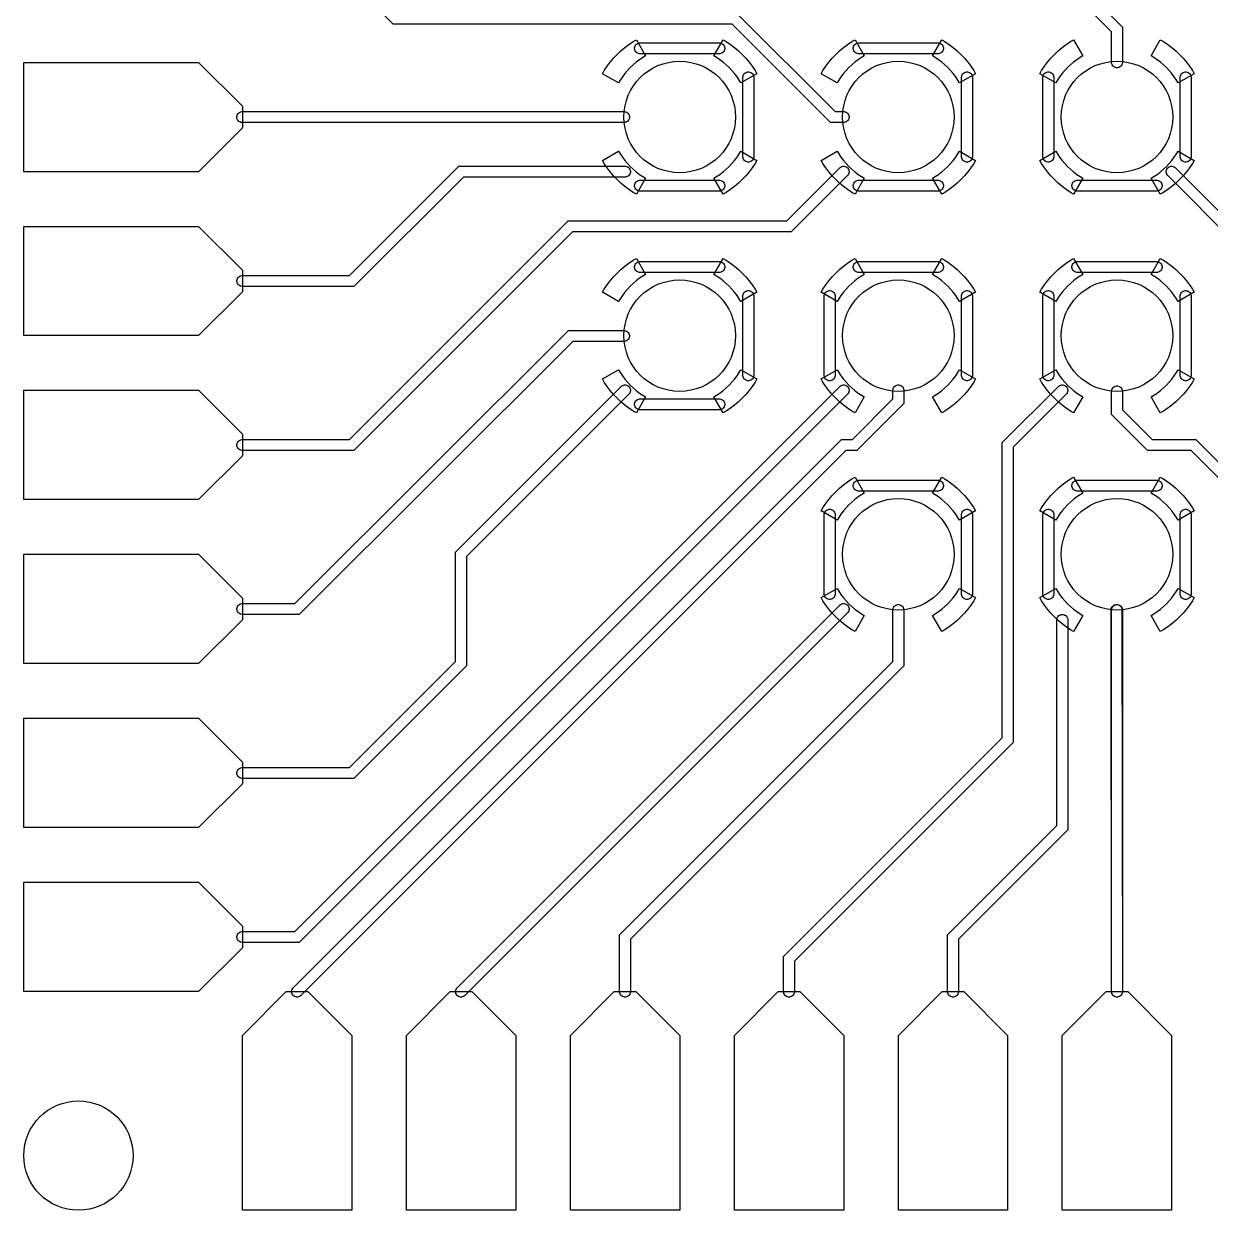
# Model space of a CAD drawing. Extents: x -17000 to 83000, y -61000 to 39000.
# Drawn here: x 1000 to 11853, y -32000 to -21147 of the extents above; entities that cross this region are included whole.
import ezdxf

# ---------------------------------------------------------------- set-up
doc = ezdxf.new("R2010")
doc.units = 0
doc.layers.add('Central Electrodes', color=2, linetype='CONTINUOUS')

msp = doc.modelspace()

# ---------------------------------------------------------------- linework, layer by layer
at = {"layer": 'Central Electrodes'}
for points in [[(7520.71, -21050), (8420.71, -21950), (8504.925, -21950), (8514.584, -21951.921), (8523.684, -21955.691), (8531.873, -21961.162), (8538.838, -21968.127), (8544.309, -21976.316), (8548.079, -21985.416), (8550, -21995.075), (8550, -22004.925), (8548.079, -22014.584), (8544.309, -22023.684), (8538.838, -22031.873), (8531.873, -22038.838), (8523.684, -22044.309), (8514.584, -22048.079), (8504.925, -22050), (8379.29, -22050), (7479.29, -21150), (4379.29, -21150), (3779.29, -20550)], [(10720.71, -20850), (11050, -21179.29), (11050, -21504.925), (11048.079, -21514.584), (11044.309, -21523.684), (11038.838, -21531.873), (11031.873, -21538.838), (11023.684, -21544.309), (11014.584, -21548.079), (11004.925, -21550), (10995.075, -21550), (10985.416, -21548.079), (10976.316, -21544.309), (10968.127, -21538.838), (10961.162, -21531.873), (10955.691, -21523.684), (10951.921, -21514.584), (10950, -21504.925), (10950, -21220.71), (10679.29, -20950)], [(12079.29, -23150), (11461.163, -22531.873), (11455.691, -22523.684), (11451.922, -22514.584), (11450, -22504.924), (11450, -22495.075), (11451.922, -22485.415), (11455.691, -22476.316), (11461.162, -22468.127), (11468.127, -22461.162), (11476.316, -22455.691), (11485.415, -22451.922), (11495.075, -22450), (11504.924, -22450), (11514.584, -22451.922), (11523.684, -22455.691), (11531.873, -22461.163), (12120.71, -23050)], [(11950, -25320.71), (11679.29, -25050), (11279.29, -25050), (10950, -24720.71), (10950, -24505.36), (10951.921, -24495.701), (10955.691, -24486.601), (10961.162, -24478.412), (10968.127, -24471.447), (10976.316, -24465.976), (10985.416, -24462.206), (10995.075, -24460.285), (11004.925, -24460.285), (11014.584, -24462.206), (11023.684, -24465.976), (11031.873, -24471.447), (11038.838, -24478.412), (11044.309, -24486.601), (11048.079, -24495.701), (11050, -24505.36), (11050, -24679.29), (11320.71, -24950), (11720.71, -24950), (12050, -25279.29)]]:
    msp.add_lwpolyline(points, dxfattribs=at)
for points in [[(6440.743, -21688.66), (6293.52, -21603.66), (6310.303, -21574.589), (6336.206, -21535.206), (6364.354, -21497.398), (6394.654, -21461.287), (6427.001, -21427.001), (6461.287, -21394.654), (6497.398, -21364.354), (6535.206, -21336.207), (6574.589, -21310.303), (6603.66, -21293.52), (6688.66, -21440.743), (6663.873, -21455.055), (6632.757, -21475.521), (6602.879, -21497.763), (6574.351, -21521.701), (6547.26, -21547.26), (6521.701, -21574.351), (6497.763, -21602.879), (6475.52, -21632.757), (6455.055, -21663.873)], [(6632.575, -21422.132), (6622.916, -21420.211), (6613.816, -21416.441), (6605.627, -21410.97), (6598.662, -21404.005), (6593.191, -21395.816), (6589.421, -21386.716), (6587.5, -21377.057), (6587.5, -21367.207), (6589.421, -21357.548), (6593.191, -21348.448), (6598.662, -21340.259), (6605.627, -21333.294), (6613.816, -21327.823), (6622.916, -21324.053), (6632.575, -21322.132), (7367.425, -21322.132), (7377.084, -21324.053), (7386.184, -21327.823), (7394.373, -21333.294), (7401.338, -21340.259), (7406.809, -21348.448), (7410.579, -21357.548), (7412.5, -21367.207), (7412.5, -21377.057), (7410.579, -21386.716), (7406.809, -21395.816), (7401.338, -21404.005), (7394.373, -21410.97), (7386.184, -21416.441), (7377.084, -21420.211), (7367.425, -21422.132)], [(7559.257, -21688.66), (7544.945, -21663.873), (7524.479, -21632.757), (7502.237, -21602.879), (7478.299, -21574.351), (7452.74, -21547.26), (7425.649, -21521.701), (7397.121, -21497.763), (7367.243, -21475.521), (7336.127, -21455.055), (7311.34, -21440.743), (7396.34, -21293.52), (7425.411, -21310.303), (7464.794, -21336.207), (7502.602, -21364.354), (7538.713, -21394.654), (7572.999, -21427.001), (7605.346, -21461.287), (7635.646, -21497.398), (7663.793, -21535.206), (7689.697, -21574.589), (7706.48, -21603.66)], [(8440.743, -21688.66), (8293.52, -21603.66), (8310.303, -21574.589), (8336.206, -21535.206), (8364.354, -21497.398), (8394.654, -21461.287), (8427.001, -21427.001), (8461.287, -21394.654), (8497.398, -21364.354), (8535.206, -21336.207), (8574.589, -21310.303), (8603.66, -21293.52), (8688.66, -21440.743), (8663.873, -21455.055), (8632.757, -21475.521), (8602.879, -21497.763), (8574.351, -21521.701), (8547.26, -21547.26), (8521.701, -21574.351), (8497.763, -21602.879), (8475.52, -21632.757), (8455.055, -21663.873)], [(8632.575, -21422.132), (8622.916, -21420.211), (8613.816, -21416.441), (8605.627, -21410.97), (8598.662, -21404.005), (8593.191, -21395.816), (8589.421, -21386.716), (8587.5, -21377.057), (8587.5, -21367.207), (8589.421, -21357.548), (8593.191, -21348.448), (8598.662, -21340.259), (8605.627, -21333.294), (8613.816, -21327.823), (8622.916, -21324.053), (8632.575, -21322.132), (9367.425, -21322.132), (9377.084, -21324.053), (9386.184, -21327.823), (9394.373, -21333.294), (9401.338, -21340.259), (9406.809, -21348.448), (9410.579, -21357.548), (9412.5, -21367.207), (9412.5, -21377.057), (9410.579, -21386.716), (9406.809, -21395.816), (9401.338, -21404.005), (9394.373, -21410.97), (9386.184, -21416.441), (9377.084, -21420.211), (9367.425, -21422.132)], [(9559.257, -21688.66), (9544.945, -21663.873), (9524.479, -21632.757), (9502.237, -21602.879), (9478.299, -21574.351), (9452.74, -21547.26), (9425.649, -21521.701), (9397.121, -21497.763), (9367.243, -21475.521), (9336.127, -21455.055), (9311.34, -21440.743), (9396.34, -21293.52), (9425.411, -21310.303), (9464.794, -21336.207), (9502.602, -21364.354), (9538.713, -21394.654), (9572.999, -21427.001), (9605.346, -21461.287), (9635.646, -21497.398), (9663.793, -21535.206), (9689.697, -21574.589), (9706.48, -21603.66)], [(10440.743, -21688.66), (10293.52, -21603.66), (10310.303, -21574.589), (10336.206, -21535.206), (10364.354, -21497.398), (10394.654, -21461.287), (10427.001, -21427.001), (10461.287, -21394.654), (10497.398, -21364.354), (10535.206, -21336.207), (10574.589, -21310.303), (10603.66, -21293.52), (10688.66, -21440.743), (10663.873, -21455.055), (10632.757, -21475.521), (10602.879, -21497.763), (10574.351, -21521.701), (10547.26, -21547.26), (10521.701, -21574.351), (10497.763, -21602.879), (10475.52, -21632.757), (10455.055, -21663.873)], [(11559.257, -21688.66), (11544.945, -21663.873), (11524.479, -21632.757), (11502.237, -21602.879), (11478.299, -21574.351), (11452.74, -21547.26), (11425.649, -21521.701), (11397.121, -21497.763), (11367.243, -21475.521), (11336.127, -21455.055), (11311.34, -21440.743), (11396.34, -21293.52), (11425.411, -21310.303), (11464.794, -21336.207), (11502.602, -21364.354), (11538.713, -21394.654), (11572.999, -21427.001), (11605.346, -21461.287), (11635.646, -21497.398), (11663.793, -21535.206), (11689.697, -21574.589), (11706.48, -21603.66)], [(1000, -22500), (1000, -21500), (2600, -21500), (3000, -21900), (3000, -22100), (2600, -22500)], [(7622.943, -22412.5), (7613.284, -22410.579), (7604.184, -22406.809), (7595.995, -22401.338), (7589.03, -22394.373), (7583.559, -22386.184), (7579.789, -22377.084), (7577.868, -22367.425), (7577.868, -21632.575), (7579.789, -21622.916), (7583.559, -21613.816), (7589.03, -21605.627), (7595.995, -21598.662), (7604.184, -21593.191), (7613.284, -21589.421), (7622.943, -21587.5), (7632.793, -21587.5), (7642.452, -21589.421), (7651.552, -21593.191), (7659.741, -21598.662), (7666.706, -21605.627), (7672.177, -21613.816), (7675.947, -21622.916), (7677.868, -21632.575), (7677.868, -22367.425), (7675.947, -22377.084), (7672.177, -22386.184), (7666.706, -22394.373), (7659.741, -22401.338), (7651.552, -22406.809), (7642.452, -22410.579), (7632.793, -22412.5)], [(9622.943, -22412.5), (9613.284, -22410.579), (9604.184, -22406.809), (9595.995, -22401.338), (9589.03, -22394.373), (9583.559, -22386.184), (9579.789, -22377.084), (9577.868, -22367.425), (9577.868, -21632.575), (9579.789, -21622.916), (9583.559, -21613.816), (9589.03, -21605.627), (9595.995, -21598.662), (9604.184, -21593.191), (9613.284, -21589.421), (9622.943, -21587.5), (9632.793, -21587.5), (9642.452, -21589.421), (9651.552, -21593.191), (9659.741, -21598.662), (9666.706, -21605.627), (9672.177, -21613.816), (9675.947, -21622.916), (9677.868, -21632.575), (9677.868, -22367.425), (9675.947, -22377.084), (9672.177, -22386.184), (9666.706, -22394.373), (9659.741, -22401.338), (9651.552, -22406.809), (9642.452, -22410.579), (9632.793, -22412.5)], [(10367.207, -22412.5), (10357.548, -22410.579), (10348.448, -22406.809), (10340.259, -22401.338), (10333.294, -22394.373), (10327.823, -22386.184), (10324.053, -22377.084), (10322.132, -22367.425), (10322.132, -21632.575), (10324.053, -21622.916), (10327.823, -21613.816), (10333.294, -21605.627), (10340.259, -21598.662), (10348.448, -21593.191), (10357.548, -21589.421), (10367.207, -21587.5), (10377.057, -21587.5), (10386.716, -21589.421), (10395.816, -21593.191), (10404.005, -21598.662), (10410.97, -21605.627), (10416.441, -21613.816), (10420.211, -21622.916), (10422.132, -21632.575), (10422.132, -22367.425), (10420.211, -22377.084), (10416.441, -22386.184), (10410.97, -22394.373), (10404.005, -22401.338), (10395.816, -22406.809), (10386.716, -22410.579), (10377.057, -22412.5)], [(11622.943, -22412.5), (11613.284, -22410.579), (11604.184, -22406.809), (11595.995, -22401.338), (11589.03, -22394.373), (11583.559, -22386.184), (11579.789, -22377.084), (11577.868, -22367.425), (11577.868, -21632.575), (11579.789, -21622.916), (11583.559, -21613.816), (11589.03, -21605.627), (11595.995, -21598.662), (11604.184, -21593.191), (11613.284, -21589.421), (11622.943, -21587.5), (11632.793, -21587.5), (11642.452, -21589.421), (11651.552, -21593.191), (11659.741, -21598.662), (11666.706, -21605.627), (11672.177, -21613.816), (11675.947, -21622.916), (11677.868, -21632.575), (11677.868, -22367.425), (11675.947, -22377.084), (11672.177, -22386.184), (11666.706, -22394.373), (11659.741, -22401.338), (11651.552, -22406.809), (11642.452, -22410.579), (11632.793, -22412.5)], [(2995.075, -22050.872), (2985.416, -22048.951), (2976.316, -22045.181), (2968.127, -22039.71), (2961.162, -22032.745), (2955.691, -22024.556), (2951.921, -22015.456), (2950, -22005.797), (2950, -21995.947), (2951.921, -21986.288), (2955.691, -21977.188), (2961.162, -21968.999), (2968.127, -21962.034), (2976.316, -21956.563), (2985.416, -21952.793), (2995.075, -21950.872), (6494.673, -21950.872), (6504.332, -21952.793), (6513.432, -21956.563), (6521.621, -21962.034), (6528.586, -21968.999), (6534.057, -21977.188), (6537.827, -21986.288), (6539.748, -21995.947), (6539.748, -22005.797), (6537.827, -22015.456), (6534.057, -22024.556), (6528.586, -22032.745), (6521.621, -22039.71), (6513.432, -22045.181), (6504.332, -22048.951), (6494.673, -22050.872)], [(6603.66, -22706.48), (6574.589, -22689.697), (6535.206, -22663.793), (6497.398, -22635.646), (6461.287, -22605.346), (6427.001, -22572.999), (6394.654, -22538.713), (6364.354, -22502.602), (6336.206, -22464.794), (6310.303, -22425.411), (6293.52, -22396.34), (6440.743, -22311.34), (6455.055, -22336.127), (6475.52, -22367.243), (6497.763, -22397.121), (6521.701, -22425.649), (6547.26, -22452.74), (6574.351, -22478.299), (6602.879, -22502.237), (6632.757, -22524.479), (6663.873, -22544.945), (6688.66, -22559.257)], [(7396.339, -22706.48), (7311.34, -22559.257), (7336.127, -22544.945), (7367.243, -22524.479), (7397.121, -22502.237), (7425.649, -22478.299), (7452.74, -22452.74), (7478.299, -22425.649), (7502.237, -22397.121), (7524.479, -22367.243), (7544.945, -22336.127), (7559.257, -22311.34), (7706.48, -22396.34), (7689.697, -22425.411), (7663.793, -22464.794), (7635.646, -22502.602), (7605.346, -22538.713), (7572.999, -22572.999), (7538.713, -22605.346), (7502.602, -22635.646), (7464.794, -22663.793), (7425.411, -22689.697)], [(8603.66, -22706.48), (8574.589, -22689.697), (8535.206, -22663.793), (8497.398, -22635.646), (8461.287, -22605.346), (8427.001, -22572.999), (8394.654, -22538.713), (8364.354, -22502.602), (8336.206, -22464.794), (8310.303, -22425.411), (8293.52, -22396.34), (8440.743, -22311.34), (8455.055, -22336.127), (8475.52, -22367.243), (8497.763, -22397.121), (8521.701, -22425.649), (8547.26, -22452.74), (8574.351, -22478.299), (8602.879, -22502.237), (8632.757, -22524.479), (8663.873, -22544.945), (8688.66, -22559.257)], [(9396.339, -22706.48), (9311.34, -22559.257), (9336.127, -22544.945), (9367.243, -22524.479), (9397.121, -22502.237), (9425.649, -22478.299), (9452.74, -22452.74), (9478.299, -22425.649), (9502.237, -22397.121), (9524.479, -22367.243), (9544.945, -22336.127), (9559.257, -22311.34), (9706.48, -22396.34), (9689.697, -22425.411), (9663.793, -22464.794), (9635.646, -22502.602), (9605.346, -22538.713), (9572.999, -22572.999), (9538.713, -22605.346), (9502.602, -22635.646), (9464.794, -22663.793), (9425.411, -22689.697)], [(10603.66, -22706.48), (10574.589, -22689.697), (10535.206, -22663.793), (10497.398, -22635.646), (10461.287, -22605.346), (10427.001, -22572.999), (10394.654, -22538.713), (10364.354, -22502.602), (10336.206, -22464.794), (10310.303, -22425.411), (10293.52, -22396.34), (10440.743, -22311.34), (10455.055, -22336.127), (10475.52, -22367.243), (10497.763, -22397.121), (10521.701, -22425.649), (10547.26, -22452.74), (10574.351, -22478.299), (10602.879, -22502.237), (10632.757, -22524.479), (10663.873, -22544.945), (10688.66, -22559.257)], [(11396.34, -22706.48), (11311.34, -22559.257), (11336.127, -22544.945), (11367.243, -22524.479), (11397.121, -22502.237), (11425.649, -22478.299), (11452.74, -22452.74), (11478.299, -22425.649), (11502.237, -22397.121), (11524.479, -22367.243), (11544.945, -22336.127), (11559.257, -22311.34), (11706.48, -22396.34), (11689.697, -22425.411), (11663.793, -22464.794), (11635.646, -22502.602), (11605.346, -22538.713), (11572.999, -22572.999), (11538.713, -22605.346), (11502.602, -22635.646), (11464.794, -22663.793), (11425.411, -22689.697)], [(2995.075, -25050), (2985.416, -25048.079), (2976.316, -25044.309), (2968.127, -25038.838), (2961.162, -25031.873), (2955.691, -25023.684), (2951.921, -25014.584), (2950, -25004.925), (2950, -24995.075), (2951.921, -24985.416), (2955.691, -24976.316), (2961.162, -24968.127), (2968.127, -24961.162), (2976.316, -24955.691), (2985.416, -24951.921), (2995.075, -24950), (3979.11, -24950), (5979.11, -22950), (7979.29, -22950), (8468.127, -22461.163), (8476.316, -22455.691), (8485.416, -22451.922), (8495.076, -22450), (8504.925, -22450), (8514.585, -22451.922), (8523.684, -22455.691), (8531.873, -22461.162), (8538.838, -22468.127), (8544.309, -22476.316), (8548.078, -22485.415), (8550, -22495.075), (8550, -22504.924), (8548.078, -22514.584), (8544.309, -22523.684), (8538.837, -22531.873), (8020.71, -23050), (6020.53, -23050), (4020.53, -25050)], [(2995.075, -23550), (2985.416, -23548.079), (2976.316, -23544.309), (2968.127, -23538.838), (2961.162, -23531.873), (2955.691, -23523.684), (2951.921, -23514.584), (2950, -23504.925), (2950, -23495.075), (2951.921, -23485.416), (2955.691, -23476.316), (2961.162, -23468.127), (2968.127, -23461.162), (2976.316, -23455.691), (2985.416, -23451.921), (2995.075, -23450), (3979.28, -23450), (4979.721, -22450), (6504.925, -22450), (6514.584, -22451.921), (6523.684, -22455.691), (6531.873, -22461.162), (6538.838, -22468.127), (6544.309, -22476.316), (6548.079, -22485.416), (6550, -22495.075), (6550, -22504.925), (6548.079, -22514.584), (6544.309, -22523.684), (6538.838, -22531.873), (6531.873, -22538.838), (6523.684, -22544.309), (6514.584, -22548.079), (6504.925, -22550), (5021.129, -22550), (4020.688, -23550)], [(6632.575, -22677.868), (6622.916, -22675.947), (6613.816, -22672.177), (6605.627, -22666.706), (6598.662, -22659.741), (6593.191, -22651.552), (6589.421, -22642.452), (6587.5, -22632.793), (6587.5, -22622.943), (6589.421, -22613.284), (6593.191, -22604.184), (6598.662, -22595.995), (6605.627, -22589.03), (6613.816, -22583.559), (6622.916, -22579.789), (6632.575, -22577.868), (7367.425, -22577.868), (7377.084, -22579.789), (7386.184, -22583.559), (7394.373, -22589.03), (7401.338, -22595.995), (7406.809, -22604.184), (7410.579, -22613.284), (7412.5, -22622.943), (7412.5, -22632.793), (7410.579, -22642.452), (7406.809, -22651.552), (7401.338, -22659.741), (7394.373, -22666.706), (7386.184, -22672.177), (7377.084, -22675.947), (7367.425, -22677.868)], [(8632.575, -22677.868), (8622.916, -22675.947), (8613.816, -22672.177), (8605.627, -22666.706), (8598.662, -22659.741), (8593.191, -22651.552), (8589.421, -22642.452), (8587.5, -22632.793), (8587.5, -22622.943), (8589.421, -22613.284), (8593.191, -22604.184), (8598.662, -22595.995), (8605.627, -22589.03), (8613.816, -22583.559), (8622.916, -22579.789), (8632.575, -22577.868), (9367.425, -22577.868), (9377.084, -22579.789), (9386.184, -22583.559), (9394.373, -22589.03), (9401.338, -22595.995), (9406.809, -22604.184), (9410.579, -22613.284), (9412.5, -22622.943), (9412.5, -22632.793), (9410.579, -22642.452), (9406.809, -22651.552), (9401.338, -22659.741), (9394.373, -22666.706), (9386.184, -22672.177), (9377.084, -22675.947), (9367.425, -22677.868)], [(10632.575, -22677.868), (10622.916, -22675.947), (10613.816, -22672.177), (10605.627, -22666.706), (10598.662, -22659.741), (10593.191, -22651.552), (10589.421, -22642.452), (10587.5, -22632.793), (10587.5, -22622.943), (10589.421, -22613.284), (10593.191, -22604.184), (10598.662, -22595.995), (10605.627, -22589.03), (10613.816, -22583.559), (10622.916, -22579.789), (10632.575, -22577.868), (11367.425, -22577.868), (11377.084, -22579.789), (11386.184, -22583.559), (11394.373, -22589.03), (11401.338, -22595.995), (11406.809, -22604.184), (11410.579, -22613.284), (11412.5, -22622.943), (11412.5, -22632.793), (11410.579, -22642.452), (11406.809, -22651.552), (11401.338, -22659.741), (11394.373, -22666.706), (11386.184, -22672.177), (11377.084, -22675.947), (11367.425, -22677.868)], [(1000, -24000), (1000, -23000), (2600, -23000), (3000, -23400), (3000, -23600), (2600, -24000)], [(6440.743, -23688.66), (6293.52, -23603.66), (6310.303, -23574.589), (6336.206, -23535.206), (6364.354, -23497.398), (6394.654, -23461.287), (6427.001, -23427.001), (6461.287, -23394.654), (6497.398, -23364.354), (6535.206, -23336.207), (6574.589, -23310.303), (6603.66, -23293.52), (6688.66, -23440.743), (6663.873, -23455.055), (6632.757, -23475.521), (6602.879, -23497.763), (6574.351, -23521.701), (6547.26, -23547.26), (6521.701, -23574.351), (6497.763, -23602.879), (6475.52, -23632.757), (6455.055, -23663.873)], [(6632.575, -23422.132), (6622.916, -23420.211), (6613.816, -23416.441), (6605.627, -23410.97), (6598.662, -23404.005), (6593.191, -23395.816), (6589.421, -23386.716), (6587.5, -23377.057), (6587.5, -23367.207), (6589.421, -23357.548), (6593.191, -23348.448), (6598.662, -23340.259), (6605.627, -23333.294), (6613.816, -23327.823), (6622.916, -23324.053), (6632.575, -23322.132), (7367.425, -23322.132), (7377.084, -23324.053), (7386.184, -23327.823), (7394.373, -23333.294), (7401.338, -23340.259), (7406.809, -23348.448), (7410.579, -23357.548), (7412.5, -23367.207), (7412.5, -23377.057), (7410.579, -23386.716), (7406.809, -23395.816), (7401.338, -23404.005), (7394.373, -23410.97), (7386.184, -23416.441), (7377.084, -23420.211), (7367.425, -23422.132)], [(7559.257, -23688.66), (7544.945, -23663.873), (7524.479, -23632.757), (7502.237, -23602.879), (7478.299, -23574.351), (7452.74, -23547.26), (7425.649, -23521.701), (7397.121, -23497.763), (7367.243, -23475.521), (7336.127, -23455.055), (7311.34, -23440.743), (7396.34, -23293.52), (7425.411, -23310.303), (7464.794, -23336.207), (7502.602, -23364.354), (7538.713, -23394.654), (7572.999, -23427.001), (7605.346, -23461.287), (7635.646, -23497.398), (7663.793, -23535.206), (7689.697, -23574.589), (7706.48, -23603.66)], [(8440.743, -23688.66), (8293.52, -23603.66), (8310.303, -23574.589), (8336.206, -23535.206), (8364.354, -23497.398), (8394.654, -23461.287), (8427.001, -23427.001), (8461.287, -23394.654), (8497.398, -23364.354), (8535.206, -23336.207), (8574.589, -23310.303), (8603.66, -23293.52), (8688.66, -23440.743), (8663.873, -23455.055), (8632.757, -23475.521), (8602.879, -23497.763), (8574.351, -23521.701), (8547.26, -23547.26), (8521.701, -23574.351), (8497.763, -23602.879), (8475.52, -23632.757), (8455.055, -23663.873)], [(8632.575, -23422.132), (8622.916, -23420.211), (8613.816, -23416.441), (8605.627, -23410.97), (8598.662, -23404.005), (8593.191, -23395.816), (8589.421, -23386.716), (8587.5, -23377.057), (8587.5, -23367.207), (8589.421, -23357.548), (8593.191, -23348.448), (8598.662, -23340.259), (8605.627, -23333.294), (8613.816, -23327.823), (8622.916, -23324.053), (8632.575, -23322.132), (9367.425, -23322.132), (9377.084, -23324.053), (9386.184, -23327.823), (9394.373, -23333.294), (9401.338, -23340.259), (9406.809, -23348.448), (9410.579, -23357.548), (9412.5, -23367.207), (9412.5, -23377.057), (9410.579, -23386.716), (9406.809, -23395.816), (9401.338, -23404.005), (9394.373, -23410.97), (9386.184, -23416.441), (9377.084, -23420.211), (9367.425, -23422.132)], [(9559.257, -23688.66), (9544.945, -23663.873), (9524.479, -23632.757), (9502.237, -23602.879), (9478.299, -23574.351), (9452.74, -23547.26), (9425.649, -23521.701), (9397.121, -23497.763), (9367.243, -23475.521), (9336.127, -23455.055), (9311.34, -23440.743), (9396.34, -23293.52), (9425.411, -23310.303), (9464.794, -23336.207), (9502.602, -23364.354), (9538.713, -23394.654), (9572.999, -23427.001), (9605.346, -23461.287), (9635.646, -23497.398), (9663.793, -23535.206), (9689.697, -23574.589), (9706.48, -23603.66)], [(10440.743, -23688.66), (10293.52, -23603.66), (10310.303, -23574.589), (10336.206, -23535.206), (10364.354, -23497.398), (10394.654, -23461.287), (10427.001, -23427.001), (10461.287, -23394.654), (10497.398, -23364.354), (10535.206, -23336.207), (10574.589, -23310.303), (10603.66, -23293.52), (10688.66, -23440.743), (10663.873, -23455.055), (10632.757, -23475.521), (10602.879, -23497.763), (10574.351, -23521.701), (10547.26, -23547.26), (10521.701, -23574.351), (10497.763, -23602.879), (10475.52, -23632.757), (10455.055, -23663.873)], [(10632.575, -23422.132), (10622.916, -23420.211), (10613.816, -23416.441), (10605.627, -23410.97), (10598.662, -23404.005), (10593.191, -23395.816), (10589.421, -23386.716), (10587.5, -23377.057), (10587.5, -23367.207), (10589.421, -23357.548), (10593.191, -23348.448), (10598.662, -23340.259), (10605.627, -23333.294), (10613.816, -23327.823), (10622.916, -23324.053), (10632.575, -23322.132), (11367.425, -23322.132), (11377.084, -23324.053), (11386.184, -23327.823), (11394.373, -23333.294), (11401.338, -23340.259), (11406.809, -23348.448), (11410.579, -23357.548), (11412.5, -23367.207), (11412.5, -23377.057), (11410.579, -23386.716), (11406.809, -23395.816), (11401.338, -23404.005), (11394.373, -23410.97), (11386.184, -23416.441), (11377.084, -23420.211), (11367.425, -23422.132)], [(11559.257, -23688.66), (11544.945, -23663.873), (11524.479, -23632.757), (11502.237, -23602.879), (11478.299, -23574.351), (11452.74, -23547.26), (11425.649, -23521.701), (11397.121, -23497.763), (11367.243, -23475.521), (11336.127, -23455.055), (11311.34, -23440.743), (11396.34, -23293.52), (11425.411, -23310.303), (11464.794, -23336.207), (11502.602, -23364.354), (11538.713, -23394.654), (11572.999, -23427.001), (11605.346, -23461.287), (11635.646, -23497.398), (11663.793, -23535.206), (11689.697, -23574.589), (11706.48, -23603.66)], [(7622.943, -24412.5), (7613.284, -24410.579), (7604.184, -24406.809), (7595.995, -24401.338), (7589.03, -24394.373), (7583.559, -24386.184), (7579.789, -24377.084), (7577.868, -24367.425), (7577.868, -23632.575), (7579.789, -23622.916), (7583.559, -23613.816), (7589.03, -23605.627), (7595.995, -23598.662), (7604.184, -23593.191), (7613.284, -23589.421), (7622.943, -23587.5), (7632.793, -23587.5), (7642.452, -23589.421), (7651.552, -23593.191), (7659.741, -23598.662), (7666.706, -23605.627), (7672.177, -23613.816), (7675.947, -23622.916), (7677.868, -23632.575), (7677.868, -24367.425), (7675.947, -24377.084), (7672.177, -24386.184), (7666.706, -24394.373), (7659.741, -24401.338), (7651.552, -24406.809), (7642.452, -24410.579), (7632.793, -24412.5)], [(8367.207, -24412.5), (8357.548, -24410.579), (8348.448, -24406.809), (8340.259, -24401.338), (8333.294, -24394.373), (8327.823, -24386.184), (8324.053, -24377.084), (8322.132, -24367.425), (8322.132, -23632.575), (8324.053, -23622.916), (8327.823, -23613.816), (8333.294, -23605.627), (8340.259, -23598.662), (8348.448, -23593.191), (8357.548, -23589.421), (8367.207, -23587.5), (8377.057, -23587.5), (8386.716, -23589.421), (8395.816, -23593.191), (8404.005, -23598.662), (8410.97, -23605.627), (8416.441, -23613.816), (8420.211, -23622.916), (8422.132, -23632.575), (8422.132, -24367.425), (8420.211, -24377.084), (8416.441, -24386.184), (8410.97, -24394.373), (8404.005, -24401.338), (8395.816, -24406.809), (8386.716, -24410.579), (8377.057, -24412.5)], [(9622.943, -24412.5), (9613.284, -24410.579), (9604.184, -24406.809), (9595.995, -24401.338), (9589.03, -24394.373), (9583.559, -24386.184), (9579.789, -24377.084), (9577.868, -24367.425), (9577.868, -23632.575), (9579.789, -23622.916), (9583.559, -23613.816), (9589.03, -23605.627), (9595.995, -23598.662), (9604.184, -23593.191), (9613.284, -23589.421), (9622.943, -23587.5), (9632.793, -23587.5), (9642.452, -23589.421), (9651.552, -23593.191), (9659.741, -23598.662), (9666.706, -23605.627), (9672.177, -23613.816), (9675.947, -23622.916), (9677.868, -23632.575), (9677.868, -24367.425), (9675.947, -24377.084), (9672.177, -24386.184), (9666.706, -24394.373), (9659.741, -24401.338), (9651.552, -24406.809), (9642.452, -24410.579), (9632.793, -24412.5)], [(10367.207, -24412.5), (10357.548, -24410.579), (10348.448, -24406.809), (10340.259, -24401.338), (10333.294, -24394.373), (10327.823, -24386.184), (10324.053, -24377.084), (10322.132, -24367.425), (10322.132, -23632.575), (10324.053, -23622.916), (10327.823, -23613.816), (10333.294, -23605.627), (10340.259, -23598.662), (10348.448, -23593.191), (10357.548, -23589.421), (10367.207, -23587.5), (10377.057, -23587.5), (10386.716, -23589.421), (10395.816, -23593.191), (10404.005, -23598.662), (10410.97, -23605.627), (10416.441, -23613.816), (10420.211, -23622.916), (10422.132, -23632.575), (10422.132, -24367.425), (10420.211, -24377.084), (10416.441, -24386.184), (10410.97, -24394.373), (10404.005, -24401.338), (10395.816, -24406.809), (10386.716, -24410.579), (10377.057, -24412.5)], [(11622.943, -24412.5), (11613.284, -24410.579), (11604.184, -24406.809), (11595.995, -24401.338), (11589.03, -24394.373), (11583.559, -24386.184), (11579.789, -24377.084), (11577.868, -24367.425), (11577.868, -23632.575), (11579.789, -23622.916), (11583.559, -23613.816), (11589.03, -23605.627), (11595.995, -23598.662), (11604.184, -23593.191), (11613.284, -23589.421), (11622.943, -23587.5), (11632.793, -23587.5), (11642.452, -23589.421), (11651.552, -23593.191), (11659.741, -23598.662), (11666.706, -23605.627), (11672.177, -23613.816), (11675.947, -23622.916), (11677.868, -23632.575), (11677.868, -24367.425), (11675.947, -24377.084), (11672.177, -24386.184), (11666.706, -24394.373), (11659.741, -24401.338), (11651.552, -24406.809), (11642.452, -24410.579), (11632.793, -24412.5)], [(2995.075, -26549.991), (2985.416, -26548.07), (2976.316, -26544.3), (2968.127, -26538.829), (2961.162, -26531.864), (2955.691, -26523.675), (2951.921, -26514.575), (2950, -26504.916), (2950, -26495.066), (2951.921, -26485.407), (2955.691, -26476.307), (2961.162, -26468.118), (2968.127, -26461.153), (2976.316, -26455.682), (2985.416, -26451.912), (2995.075, -26449.991), (3479.332, -26449.991), (5982.22, -23952.816), (6494.673, -23952.816), (6504.332, -23954.737), (6513.432, -23958.507), (6521.621, -23963.978), (6528.586, -23970.943), (6534.057, -23979.132), (6537.827, -23988.232), (6539.748, -23997.891), (6539.748, -24007.741), (6537.827, -24017.4), (6534.057, -24026.5), (6528.586, -24034.689), (6521.621, -24041.654), (6513.432, -24047.125), (6504.332, -24050.895), (6494.673, -24052.816), (6023.574, -24052.816), (3520.686, -26549.991)], [(6603.66, -24706.48), (6574.589, -24689.697), (6535.206, -24663.793), (6497.398, -24635.646), (6461.287, -24605.346), (6427.001, -24572.999), (6394.654, -24538.713), (6364.354, -24502.602), (6336.206, -24464.794), (6310.303, -24425.411), (6293.52, -24396.34), (6440.743, -24311.34), (6455.055, -24336.127), (6475.52, -24367.243), (6497.763, -24397.121), (6521.701, -24425.649), (6547.26, -24452.74), (6574.351, -24478.299), (6602.879, -24502.237), (6632.757, -24524.479), (6663.873, -24544.945), (6688.66, -24559.257)], [(7396.339, -24706.48), (7311.34, -24559.257), (7336.127, -24544.945), (7367.243, -24524.479), (7397.121, -24502.237), (7425.649, -24478.299), (7452.74, -24452.74), (7478.299, -24425.649), (7502.237, -24397.121), (7524.479, -24367.243), (7544.945, -24336.127), (7559.257, -24311.34), (7706.48, -24396.34), (7689.697, -24425.411), (7663.793, -24464.794), (7635.646, -24502.602), (7605.346, -24538.713), (7572.999, -24572.999), (7538.713, -24605.346), (7502.602, -24635.646), (7464.794, -24663.793), (7425.411, -24689.697)], [(8603.66, -24706.48), (8574.589, -24689.697), (8535.206, -24663.793), (8497.398, -24635.646), (8461.287, -24605.346), (8427.001, -24572.999), (8394.654, -24538.713), (8364.354, -24502.602), (8336.206, -24464.794), (8310.303, -24425.411), (8293.52, -24396.34), (8440.743, -24311.34), (8455.055, -24336.127), (8475.52, -24367.243), (8497.763, -24397.121), (8521.701, -24425.649), (8547.26, -24452.74), (8574.351, -24478.299), (8602.879, -24502.237), (8632.757, -24524.479), (8663.873, -24544.945), (8688.66, -24559.257)], [(9396.339, -24706.48), (9311.34, -24559.257), (9336.127, -24544.945), (9367.243, -24524.479), (9397.121, -24502.237), (9425.649, -24478.299), (9452.74, -24452.74), (9478.299, -24425.649), (9502.237, -24397.121), (9524.479, -24367.243), (9544.945, -24336.127), (9559.257, -24311.34), (9706.48, -24396.34), (9689.697, -24425.411), (9663.793, -24464.794), (9635.646, -24502.602), (9605.346, -24538.713), (9572.999, -24572.999), (9538.713, -24605.346), (9502.602, -24635.646), (9464.794, -24663.793), (9425.411, -24689.697)], [(10603.66, -24706.48), (10574.589, -24689.697), (10535.206, -24663.793), (10497.398, -24635.646), (10461.287, -24605.346), (10427.001, -24572.999), (10394.654, -24538.713), (10364.354, -24502.602), (10336.206, -24464.794), (10310.303, -24425.411), (10293.52, -24396.34), (10440.743, -24311.34), (10455.055, -24336.127), (10475.52, -24367.243), (10497.763, -24397.121), (10521.701, -24425.649), (10547.26, -24452.74), (10574.351, -24478.299), (10602.879, -24502.237), (10632.757, -24524.479), (10663.873, -24544.945), (10688.66, -24559.257)], [(11396.34, -24706.48), (11311.34, -24559.257), (11336.127, -24544.945), (11367.243, -24524.479), (11397.121, -24502.237), (11425.649, -24478.299), (11452.74, -24452.74), (11478.299, -24425.649), (11502.237, -24397.121), (11524.479, -24367.243), (11544.945, -24336.127), (11559.257, -24311.34), (11706.48, -24396.34), (11689.697, -24425.411), (11663.793, -24464.794), (11635.646, -24502.602), (11605.346, -24538.713), (11572.999, -24572.999), (11538.713, -24605.346), (11502.602, -24635.646), (11464.794, -24663.793), (11425.411, -24689.697)], [(1000, -25500), (1000, -24500), (2600, -24500), (3000, -24900), (3000, -25100), (2600, -25500)], [(2995.075, -29550), (2985.416, -29548.079), (2976.316, -29544.309), (2968.127, -29538.838), (2961.162, -29531.873), (2955.691, -29523.684), (2951.921, -29514.584), (2950, -29504.925), (2950, -29495.075), (2951.921, -29485.416), (2955.691, -29476.316), (2961.162, -29468.127), (2968.127, -29461.162), (2976.316, -29455.691), (2985.416, -29451.921), (2995.075, -29450), (3479.29, -29450), (8468.127, -24461.163), (8476.316, -24455.691), (8485.416, -24451.922), (8495.076, -24450), (8504.925, -24450), (8514.585, -24451.922), (8523.684, -24455.691), (8531.873, -24461.162), (8538.838, -24468.127), (8544.309, -24476.316), (8548.078, -24485.415), (8550, -24495.075), (8550, -24504.924), (8548.078, -24514.584), (8544.309, -24523.684), (8538.837, -24531.873), (3520.71, -29550)], [(2995.075, -28049.775), (2985.416, -28047.854), (2976.316, -28044.084), (2968.127, -28038.613), (2961.162, -28031.648), (2955.691, -28023.459), (2951.921, -28014.359), (2950, -28004.7), (2950, -27994.85), (2951.921, -27985.191), (2955.691, -27976.091), (2961.162, -27967.902), (2968.127, -27960.937), (2976.316, -27955.466), (2985.416, -27951.696), (2995.075, -27949.775), (3979.515, -27949.775), (4950, -26979.29), (4950, -25979.29), (6468.127, -24461.163), (6476.316, -24455.691), (6485.416, -24451.922), (6495.076, -24450), (6504.925, -24450), (6514.585, -24451.922), (6523.684, -24455.691), (6531.873, -24461.162), (6538.838, -24468.127), (6544.309, -24476.316), (6548.078, -24485.415), (6550, -24495.075), (6550, -24504.924), (6548.078, -24514.584), (6544.309, -24523.684), (6538.837, -24531.873), (5050, -26020.71), (5050, -27020.71), (4020.935, -28049.775)], [(3495.075, -30050), (3485.415, -30048.078), (3476.316, -30044.309), (3468.127, -30038.838), (3461.162, -30031.873), (3455.691, -30023.684), (3451.922, -30014.585), (3450, -30004.925), (3450, -29995.076), (3451.922, -29985.416), (3455.691, -29976.316), (3461.163, -29968.127), (8479.29, -24950), (8579.29, -24950), (8950, -24579.29), (8950, -24495.075), (8951.921, -24485.416), (8955.691, -24476.316), (8961.162, -24468.127), (8968.127, -24461.162), (8976.316, -24455.691), (8985.416, -24451.921), (8995.075, -24450), (9004.925, -24450), (9014.584, -24451.921), (9023.684, -24455.691), (9031.873, -24461.162), (9038.838, -24468.127), (9044.309, -24476.316), (9048.079, -24485.416), (9050, -24495.075), (9050, -24620.71), (8620.71, -25050), (8520.71, -25050), (3531.873, -30038.837), (3523.684, -30044.309), (3514.584, -30048.078), (3504.924, -30050)], [(7995.055, -30050), (7985.396, -30048.079), (7976.296, -30044.309), (7968.107, -30038.838), (7961.142, -30031.873), (7955.671, -30023.684), (7951.901, -30014.584), (7949.98, -30004.925), (7949.98, -29679.29), (9950.008, -27679.262), (9951.078, -24978.212), (10468.127, -24461.163), (10476.316, -24455.691), (10485.416, -24451.922), (10495.076, -24450), (10504.925, -24450), (10514.585, -24451.922), (10523.684, -24455.691), (10531.873, -24461.162), (10538.838, -24468.127), (10544.309, -24476.316), (10548.078, -24485.415), (10550, -24495.075), (10550, -24504.924), (10548.078, -24514.584), (10544.309, -24523.684), (10538.837, -24531.873), (10051.062, -25019.648), (10049.992, -27720.698), (8049.98, -29720.71), (8049.98, -30004.925), (8048.059, -30014.584), (8044.289, -30023.684), (8038.818, -30031.873), (8031.853, -30038.838), (8023.664, -30044.309), (8014.564, -30048.079), (8004.905, -30050)], [(6632.575, -24677.868), (6622.916, -24675.947), (6613.816, -24672.177), (6605.627, -24666.706), (6598.662, -24659.741), (6593.191, -24651.552), (6589.421, -24642.452), (6587.5, -24632.793), (6587.5, -24622.943), (6589.421, -24613.284), (6593.191, -24604.184), (6598.662, -24595.995), (6605.627, -24589.03), (6613.816, -24583.559), (6622.916, -24579.789), (6632.575, -24577.868), (7367.425, -24577.868), (7377.084, -24579.789), (7386.184, -24583.559), (7394.373, -24589.03), (7401.338, -24595.995), (7406.809, -24604.184), (7410.579, -24613.284), (7412.5, -24622.943), (7412.5, -24632.793), (7410.579, -24642.452), (7406.809, -24651.552), (7401.338, -24659.741), (7394.373, -24666.706), (7386.184, -24672.177), (7377.084, -24675.947), (7367.425, -24677.868)], [(8440.743, -25688.66), (8293.52, -25603.66), (8310.303, -25574.589), (8336.206, -25535.206), (8364.354, -25497.398), (8394.654, -25461.287), (8427.001, -25427.001), (8461.287, -25394.654), (8497.398, -25364.354), (8535.206, -25336.207), (8574.589, -25310.303), (8603.66, -25293.52), (8688.66, -25440.743), (8663.873, -25455.055), (8632.757, -25475.521), (8602.879, -25497.763), (8574.351, -25521.701), (8547.26, -25547.26), (8521.701, -25574.351), (8497.763, -25602.879), (8475.52, -25632.757), (8455.055, -25663.873)], [(8632.575, -25422.132), (8622.916, -25420.211), (8613.816, -25416.441), (8605.627, -25410.97), (8598.662, -25404.005), (8593.191, -25395.816), (8589.421, -25386.716), (8587.5, -25377.057), (8587.5, -25367.207), (8589.421, -25357.548), (8593.191, -25348.448), (8598.662, -25340.259), (8605.627, -25333.294), (8613.816, -25327.823), (8622.916, -25324.053), (8632.575, -25322.132), (9367.425, -25322.132), (9377.084, -25324.053), (9386.184, -25327.823), (9394.373, -25333.294), (9401.338, -25340.259), (9406.809, -25348.448), (9410.579, -25357.548), (9412.5, -25367.207), (9412.5, -25377.057), (9410.579, -25386.716), (9406.809, -25395.816), (9401.338, -25404.005), (9394.373, -25410.97), (9386.184, -25416.441), (9377.084, -25420.211), (9367.425, -25422.132)], [(9559.257, -25688.66), (9544.945, -25663.873), (9524.479, -25632.757), (9502.237, -25602.879), (9478.299, -25574.351), (9452.74, -25547.26), (9425.649, -25521.701), (9397.121, -25497.763), (9367.243, -25475.521), (9336.127, -25455.055), (9311.34, -25440.743), (9396.34, -25293.52), (9425.411, -25310.303), (9464.794, -25336.207), (9502.602, -25364.354), (9538.713, -25394.654), (9572.999, -25427.001), (9605.346, -25461.287), (9635.646, -25497.398), (9663.793, -25535.206), (9689.697, -25574.589), (9706.48, -25603.66)], [(10440.743, -25688.66), (10293.52, -25603.66), (10310.303, -25574.589), (10336.206, -25535.206), (10364.354, -25497.398), (10394.654, -25461.287), (10427.001, -25427.001), (10461.287, -25394.654), (10497.398, -25364.354), (10535.206, -25336.207), (10574.589, -25310.303), (10603.66, -25293.52), (10688.66, -25440.743), (10663.873, -25455.055), (10632.757, -25475.521), (10602.879, -25497.763), (10574.351, -25521.701), (10547.26, -25547.26), (10521.701, -25574.351), (10497.763, -25602.879), (10475.52, -25632.757), (10455.055, -25663.873)], [(10632.575, -25422.132), (10622.916, -25420.211), (10613.816, -25416.441), (10605.627, -25410.97), (10598.662, -25404.005), (10593.191, -25395.816), (10589.421, -25386.716), (10587.5, -25377.057), (10587.5, -25367.207), (10589.421, -25357.548), (10593.191, -25348.448), (10598.662, -25340.259), (10605.627, -25333.294), (10613.816, -25327.823), (10622.916, -25324.053), (10632.575, -25322.132), (11367.425, -25322.132), (11377.084, -25324.053), (11386.184, -25327.823), (11394.373, -25333.294), (11401.338, -25340.259), (11406.809, -25348.448), (11410.579, -25357.548), (11412.5, -25367.207), (11412.5, -25377.057), (11410.579, -25386.716), (11406.809, -25395.816), (11401.338, -25404.005), (11394.373, -25410.97), (11386.184, -25416.441), (11377.084, -25420.211), (11367.425, -25422.132)], [(11559.257, -25688.66), (11544.945, -25663.873), (11524.479, -25632.757), (11502.237, -25602.879), (11478.299, -25574.351), (11452.74, -25547.26), (11425.649, -25521.701), (11397.121, -25497.763), (11367.243, -25475.521), (11336.127, -25455.055), (11311.34, -25440.743), (11396.34, -25293.52), (11425.411, -25310.303), (11464.794, -25336.207), (11502.602, -25364.354), (11538.713, -25394.654), (11572.999, -25427.001), (11605.346, -25461.287), (11635.646, -25497.398), (11663.793, -25535.206), (11689.697, -25574.589), (11706.48, -25603.66)], [(8367.207, -26412.5), (8357.548, -26410.579), (8348.448, -26406.809), (8340.259, -26401.338), (8333.294, -26394.373), (8327.823, -26386.184), (8324.053, -26377.084), (8322.132, -26367.425), (8322.132, -25632.575), (8324.053, -25622.916), (8327.823, -25613.816), (8333.294, -25605.627), (8340.259, -25598.662), (8348.448, -25593.191), (8357.548, -25589.421), (8367.207, -25587.5), (8377.057, -25587.5), (8386.716, -25589.421), (8395.816, -25593.191), (8404.005, -25598.662), (8410.97, -25605.627), (8416.441, -25613.816), (8420.211, -25622.916), (8422.132, -25632.575), (8422.132, -26367.425), (8420.211, -26377.084), (8416.441, -26386.184), (8410.97, -26394.373), (8404.005, -26401.338), (8395.816, -26406.809), (8386.716, -26410.579), (8377.057, -26412.5)], [(9622.943, -26412.5), (9613.284, -26410.579), (9604.184, -26406.809), (9595.995, -26401.338), (9589.03, -26394.373), (9583.559, -26386.184), (9579.789, -26377.084), (9577.868, -26367.425), (9577.868, -25632.575), (9579.789, -25622.916), (9583.559, -25613.816), (9589.03, -25605.627), (9595.995, -25598.662), (9604.184, -25593.191), (9613.284, -25589.421), (9622.943, -25587.5), (9632.793, -25587.5), (9642.452, -25589.421), (9651.552, -25593.191), (9659.741, -25598.662), (9666.706, -25605.627), (9672.177, -25613.816), (9675.947, -25622.916), (9677.868, -25632.575), (9677.868, -26367.425), (9675.947, -26377.084), (9672.177, -26386.184), (9666.706, -26394.373), (9659.741, -26401.338), (9651.552, -26406.809), (9642.452, -26410.579), (9632.793, -26412.5)], [(10367.207, -26412.5), (10357.548, -26410.579), (10348.448, -26406.809), (10340.259, -26401.338), (10333.294, -26394.373), (10327.823, -26386.184), (10324.053, -26377.084), (10322.132, -26367.425), (10322.132, -25632.575), (10324.053, -25622.916), (10327.823, -25613.816), (10333.294, -25605.627), (10340.259, -25598.662), (10348.448, -25593.191), (10357.548, -25589.421), (10367.207, -25587.5), (10377.057, -25587.5), (10386.716, -25589.421), (10395.816, -25593.191), (10404.005, -25598.662), (10410.97, -25605.627), (10416.441, -25613.816), (10420.211, -25622.916), (10422.132, -25632.575), (10422.132, -26367.425), (10420.211, -26377.084), (10416.441, -26386.184), (10410.97, -26394.373), (10404.005, -26401.338), (10395.816, -26406.809), (10386.716, -26410.579), (10377.057, -26412.5)], [(11622.943, -26412.5), (11613.284, -26410.579), (11604.184, -26406.809), (11595.995, -26401.338), (11589.03, -26394.373), (11583.559, -26386.184), (11579.789, -26377.084), (11577.868, -26367.425), (11577.868, -25632.575), (11579.789, -25622.916), (11583.559, -25613.816), (11589.03, -25605.627), (11595.995, -25598.662), (11604.184, -25593.191), (11613.284, -25589.421), (11622.943, -25587.5), (11632.793, -25587.5), (11642.452, -25589.421), (11651.552, -25593.191), (11659.741, -25598.662), (11666.706, -25605.627), (11672.177, -25613.816), (11675.947, -25622.916), (11677.868, -25632.575), (11677.868, -26367.425), (11675.947, -26377.084), (11672.177, -26386.184), (11666.706, -26394.373), (11659.741, -26401.338), (11651.552, -26406.809), (11642.452, -26410.579), (11632.793, -26412.5)], [(1000, -27000), (1000, -26000), (2600, -26000), (3000, -26400), (3000, -26600), (2600, -27000)], [(8603.66, -26706.48), (8574.589, -26689.697), (8535.206, -26663.793), (8497.398, -26635.646), (8461.287, -26605.346), (8427.001, -26572.999), (8394.654, -26538.713), (8364.354, -26502.602), (8336.206, -26464.794), (8310.303, -26425.411), (8293.52, -26396.34), (8440.743, -26311.34), (8455.055, -26336.127), (8475.52, -26367.243), (8497.763, -26397.121), (8521.701, -26425.649), (8547.26, -26452.74), (8574.351, -26478.299), (8602.879, -26502.237), (8632.757, -26524.479), (8663.873, -26544.945), (8688.66, -26559.257)], [(9396.339, -26706.48), (9311.34, -26559.257), (9336.127, -26544.945), (9367.243, -26524.479), (9397.121, -26502.237), (9425.649, -26478.299), (9452.74, -26452.74), (9478.299, -26425.649), (9502.237, -26397.121), (9524.479, -26367.243), (9544.945, -26336.127), (9559.257, -26311.34), (9706.48, -26396.34), (9689.697, -26425.411), (9663.793, -26464.794), (9635.646, -26502.602), (9605.346, -26538.713), (9572.999, -26572.999), (9538.713, -26605.346), (9502.602, -26635.646), (9464.794, -26663.793), (9425.411, -26689.697)], [(10603.66, -26706.48), (10574.589, -26689.697), (10535.206, -26663.793), (10497.398, -26635.646), (10461.287, -26605.346), (10427.001, -26572.999), (10394.654, -26538.713), (10364.354, -26502.602), (10336.206, -26464.794), (10310.303, -26425.411), (10293.52, -26396.34), (10440.743, -26311.34), (10455.055, -26336.127), (10475.52, -26367.243), (10497.763, -26397.121), (10521.701, -26425.649), (10547.26, -26452.74), (10574.351, -26478.299), (10602.879, -26502.237), (10632.757, -26524.479), (10663.873, -26544.945), (10688.66, -26559.257)], [(11396.34, -26706.48), (11311.34, -26559.257), (11336.127, -26544.945), (11367.243, -26524.479), (11397.121, -26502.237), (11425.649, -26478.299), (11452.74, -26452.74), (11478.299, -26425.649), (11502.237, -26397.121), (11524.479, -26367.243), (11544.945, -26336.127), (11559.257, -26311.34), (11706.48, -26396.34), (11689.697, -26425.411), (11663.793, -26464.794), (11635.646, -26502.602), (11605.346, -26538.713), (11572.999, -26572.999), (11538.713, -26605.346), (11502.602, -26635.646), (11464.794, -26663.793), (11425.411, -26689.697)], [(4995.075, -30050), (4985.415, -30048.078), (4976.316, -30044.309), (4968.127, -30038.838), (4961.162, -30031.873), (4955.691, -30023.684), (4951.922, -30014.585), (4950, -30004.925), (4950, -29995.076), (4951.922, -29985.416), (4955.691, -29976.316), (4961.163, -29968.127), (8468.127, -26461.163), (8476.316, -26455.691), (8485.416, -26451.922), (8495.076, -26450), (8504.925, -26450), (8514.585, -26451.922), (8523.684, -26455.691), (8531.873, -26461.162), (8538.838, -26468.127), (8544.309, -26476.316), (8548.078, -26485.415), (8550, -26495.075), (8550, -26504.924), (8548.078, -26514.584), (8544.309, -26523.684), (8538.837, -26531.873), (5031.873, -30038.837), (5023.684, -30044.309), (5014.584, -30048.078), (5004.924, -30050)], [(6495.075, -30050), (6485.416, -30048.079), (6476.316, -30044.309), (6468.127, -30038.838), (6461.162, -30031.873), (6455.691, -30023.684), (6451.921, -30014.584), (6450, -30004.925), (6450, -29479.353), (8950.063, -26979.29), (8950.063, -26505.327), (8951.984, -26495.668), (8955.754, -26486.568), (8961.225, -26478.379), (8968.19, -26471.414), (8976.379, -26465.943), (8985.479, -26462.173), (8995.138, -26460.252), (9004.988, -26460.252), (9014.647, -26462.173), (9023.747, -26465.943), (9031.936, -26471.414), (9038.901, -26478.379), (9044.372, -26486.568), (9048.142, -26495.668), (9050.063, -26505.327), (9050.063, -27020.71), (6550, -29520.773), (6550, -30004.925), (6548.079, -30014.584), (6544.309, -30023.684), (6538.838, -30031.873), (6531.873, -30038.838), (6523.684, -30044.309), (6514.584, -30048.079), (6504.925, -30050)], [(10995.137, -30049.733), (10985.474, -30047.823), (10976.37, -30044.065), (10968.174, -30038.604), (10961.202, -30031.648), (10955.72, -30023.465), (10951.939, -30014.37), (10950.006, -30004.713), (10945.723, -26505.389), (10947.633, -26495.726), (10951.391, -26486.622), (10956.852, -26478.426), (10963.808, -26471.454), (10971.991, -26465.972), (10981.086, -26462.191), (10990.743, -26460.258), (11000.592, -26460.246), (11010.255, -26462.156), (11019.359, -26465.914), (11027.555, -26471.375), (11034.527, -26478.331), (11040.009, -26486.514), (11043.79, -26495.609), (11045.723, -26505.266), (11050.006, -30004.59), (11048.096, -30014.253), (11044.338, -30023.357), (11038.877, -30031.553), (11031.921, -30038.525), (11023.738, -30044.007), (11014.643, -30047.788), (11004.986, -30049.721)], [(10994.973, -30050), (10985.314, -30048.079), (10976.214, -30044.309), (10968.025, -30038.838), (10961.06, -30031.873), (10955.589, -30023.684), (10951.819, -30014.584), (10949.898, -30004.925), (10949.898, -26505.327), (10951.819, -26495.668), (10955.589, -26486.568), (10961.06, -26478.379), (10968.025, -26471.414), (10976.214, -26465.943), (10985.314, -26462.173), (10994.973, -26460.252), (11004.823, -26460.252), (11014.482, -26462.173), (11023.582, -26465.943), (11031.771, -26471.414), (11038.736, -26478.379), (11044.207, -26486.568), (11047.977, -26495.668), (11049.898, -26505.327), (11049.898, -30004.925), (11047.977, -30014.584), (11044.207, -30023.684), (11038.736, -30031.873), (11031.771, -30038.838), (11023.582, -30044.309), (11014.482, -30048.079), (11004.823, -30050)], [(9495.075, -30050), (9485.416, -30048.079), (9476.316, -30044.309), (9468.127, -30038.838), (9461.162, -30031.873), (9455.691, -30023.684), (9451.921, -30014.584), (9450, -30004.925), (9450, -29479.29), (10450, -28479.29), (10450, -26595.075), (10451.921, -26585.416), (10455.691, -26576.316), (10461.162, -26568.127), (10468.127, -26561.162), (10476.316, -26555.691), (10485.416, -26551.921), (10495.075, -26550), (10504.925, -26550), (10514.584, -26551.921), (10523.684, -26555.691), (10531.873, -26561.162), (10538.838, -26568.127), (10544.309, -26576.316), (10548.079, -26585.416), (10550, -26595.075), (10550, -28520.71), (9550, -29520.71), (9550, -30004.925), (9548.079, -30014.584), (9544.309, -30023.684), (9538.838, -30031.873), (9531.873, -30038.838), (9523.684, -30044.309), (9514.584, -30048.079), (9504.925, -30050)], [(1000, -28500), (1000, -27500), (2600, -27500), (3000, -27900), (3000, -28100), (2600, -28500)], [(1000, -30000), (1000, -29000), (2600, -29000), (3000, -29400), (3000, -29600), (2600, -30000)], [(3000, -32000), (3000, -30400), (3400, -30000), (3600, -30000), (4000, -30400), (4000, -32000)], [(4500, -32000), (4500, -30400), (4900, -30000), (5100, -30000), (5500, -30400), (5500, -32000)], [(6000, -32000), (6000, -30400), (6400, -30000), (6600, -30000), (7000, -30400), (7000, -32000)], [(7500, -32000), (7500, -30400), (7900, -30000), (8100, -30000), (8500, -30400), (8500, -32000)], [(9000, -32000), (9000, -30400), (9400, -30000), (9600, -30000), (10000, -30400), (10000, -32000)], [(10500, -32000), (10500, -30400), (10900, -30000), (11100, -30000), (11500, -30400), (11500, -32000)]]:
    msp.add_lwpolyline(points, close=True, dxfattribs=at)
for centre, radius in [((7000, -22000), 510.252), ((9000, -22000), 510.252), ((11000, -22000), 510.252), ((7000, -24000), 510.252), ((9000, -24000), 510.252), ((11000, -24000), 510.252), ((9000, -26000), 510.252), ((11000, -26000), 510.252), ((1500, -31500), 500)]:
    msp.add_circle(centre, radius, dxfattribs=at)

doc.saveas('drawing.dxf')
